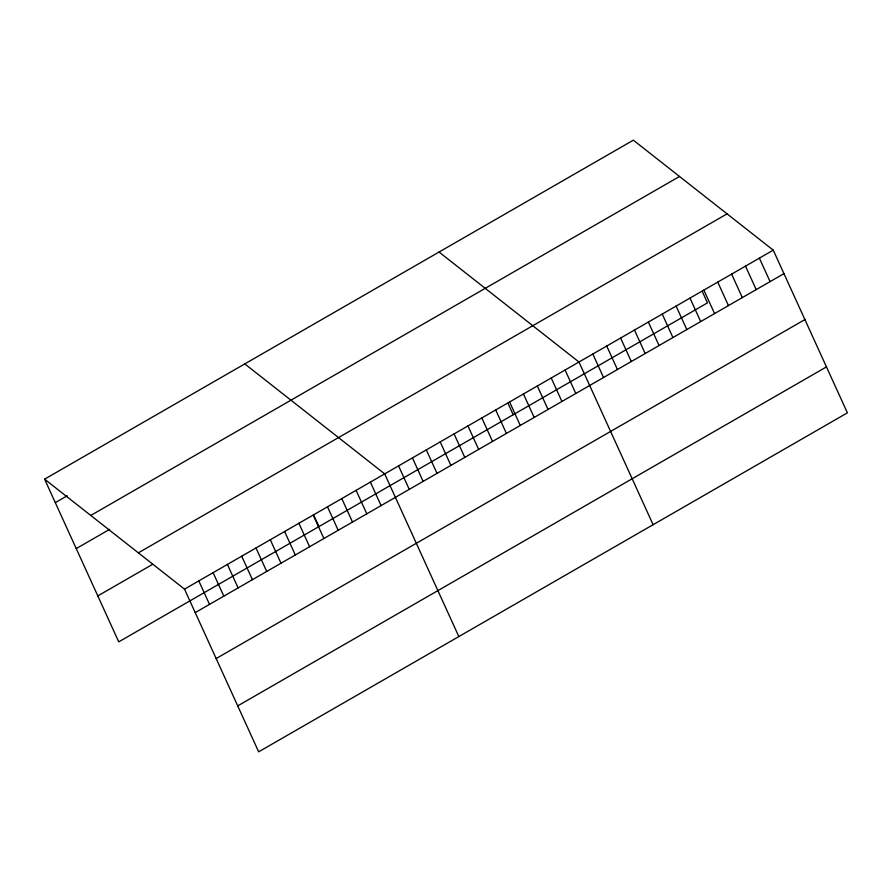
<?xml version="1.0" encoding="UTF-8"?>
<svg xmlns="http://www.w3.org/2000/svg" width="892" height="892" viewBox="0 0 892 892"><rect width="100%" height="100%" fill="white"/><g stroke="black" fill="none" stroke-linecap="round" stroke-linejoin="round"><path stroke-width="1.34" d="M44.6 479.16L633.342 140.178L773.252 250.15L847.4 412.84L258.658 751.822L184.521 589.133L44.6 479.16L118.748 641.85L707.479 302.867L702.249 291.383M55.304 502.642L67.212 495.774M90.772 515.453L679.514 176.471M76.233 548.58L109.593 529.369M138.349 552.839L727.08 213.857M97.808 595.912L152.61 564.346M184.521 589.133L773.252 250.15M195.214 612.614L783.957 273.632M216.154 658.552L804.896 319.57M237.718 705.884L826.46 366.902M439.054 252.046L578.975 362.018L653.111 524.708M244.776 363.903L384.686 473.875L458.834 636.565M759.382 258.145L770.086 281.627M745.5 266.128L756.204 289.61M731.63 274.123L742.322 297.605M717.748 282.117L728.452 305.599M703.866 290.101L714.57 313.583M689.995 298.095L700.688 321.577M676.114 306.09L686.818 329.561M662.243 314.073L672.936 337.555M648.361 322.068L659.065 345.55M634.48 330.051L645.184 353.533M620.609 338.046L631.302 361.528M606.727 346.04L617.431 369.511M592.846 354.024L603.549 377.506M565.093 370.002L575.797 393.483M551.223 377.996L561.915 401.478M537.341 385.991L548.045 409.473M523.459 393.974L534.163 417.456M509.588 401.969L520.281 425.451M507.961 403.251L513.201 414.735M495.707 409.963L506.411 433.434M481.836 417.947L492.529 441.428M467.954 425.941L478.658 449.423M454.073 433.925L464.777 457.406M440.202 441.919L450.895 465.401M426.32 449.914L437.024 473.384M412.438 457.897L423.142 481.379M398.568 465.892L409.272 489.373M370.392 482.115L381.096 505.597M356.098 490.344L366.79 513.825M341.792 498.572L352.496 522.054M327.498 506.812L338.202 530.294M313.683 515.108L318.912 526.592M313.203 515.041L323.896 538.523M298.898 523.269L309.602 546.751M284.604 531.509L295.308 554.991M270.309 539.738L281.002 563.22M256.004 547.967L266.708 571.449M241.71 556.207L252.414 579.688M227.415 564.435L238.108 587.917M213.11 572.664L223.814 596.146M198.816 580.904L209.52 604.386"/></g></svg>
